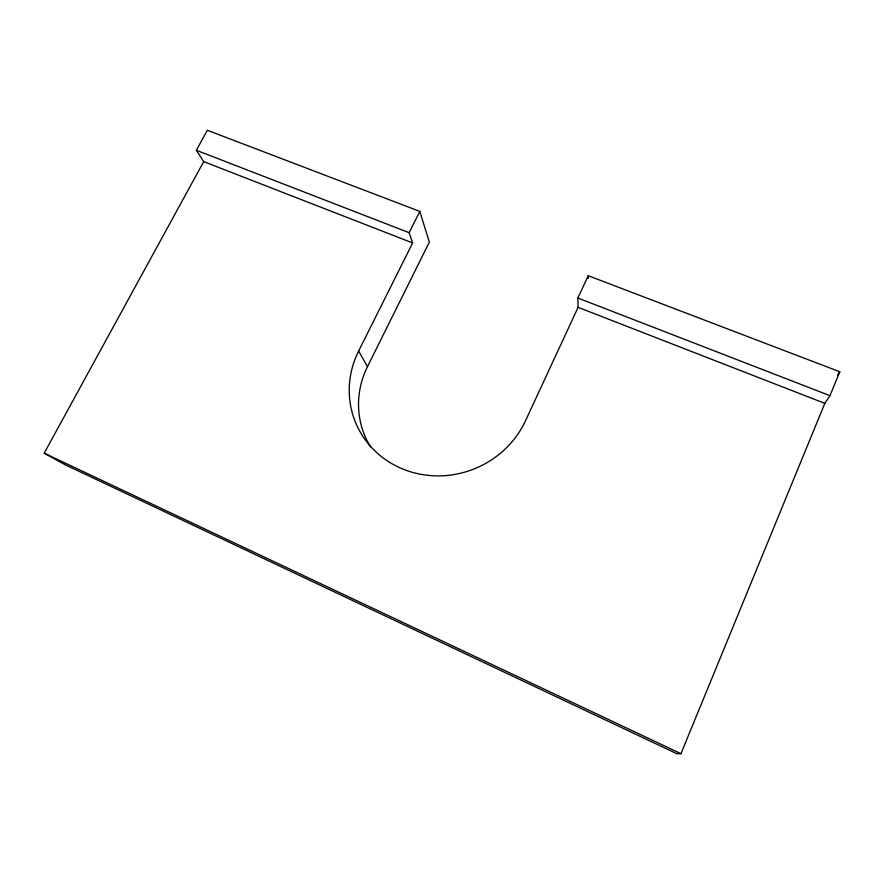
<?xml version="1.0" encoding="UTF-8"?>
<svg xmlns="http://www.w3.org/2000/svg" width="884" height="884" viewBox="0 0 884 884"><rect width="100%" height="100%" fill="white"/><g stroke="black" fill="none" stroke-linecap="round" stroke-linejoin="round"><path stroke-width="1.33" d="M203.707 161.617L44.2 453.172L64.952 464.664L676.912 753.732L680.956 753.687L824.816 403.358L829.988 395.667L839.8 371.766L588.236 275.709L577.871 298.03L578.081 307.334L525.538 420.718A92.942 88.102 -22.1 0 1 402.176 468.774A92.942 88.102 -22.1 0 1 358.628 351.047L412.662 242.945L409.137 232.68L419.801 211.398L207.331 130.268L196.336 150.269L203.707 161.617L412.662 242.945M370.44 446.796A89.284 84.986 -21.9 0 1 367.49 366.628L429.337 242.128L419.801 211.398M837.601 375.114L839.8 371.766M196.336 150.269L409.137 232.68M577.871 298.03L829.988 395.667M578.081 307.334L824.816 403.358M44.2 453.172L680.956 753.687M358.628 351.047L367.49 366.628M588.236 275.709L588.236 278.372"/></g></svg>
